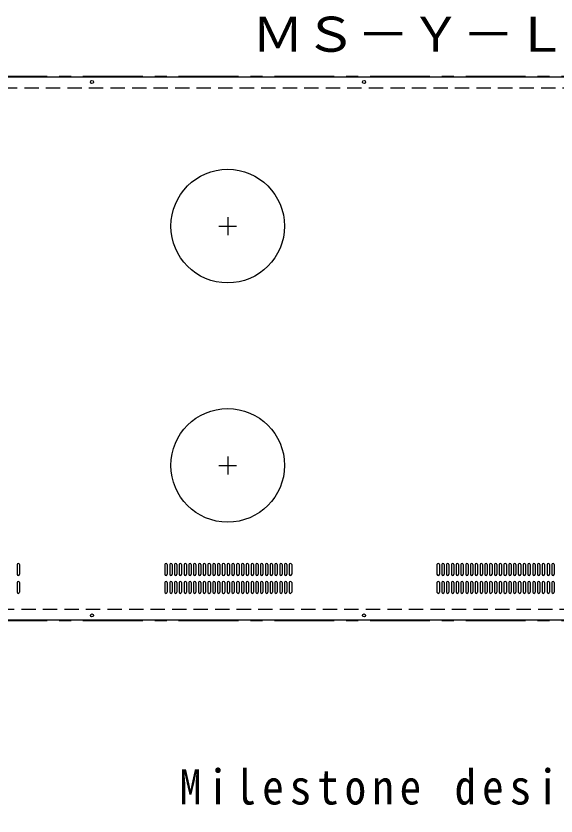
# Model space of a CAD drawing. Units: millimetres, scale not verified. Extents: x -3416 to 4046, y -2178 to 2260.
# Drawn here: x 2460 to 3363, y -2178 to -840 of the extents above; entities that cross this region are included whole.
import ezdxf
from ezdxf.enums import TextEntityAlignment as Align

# ---------------------------------------------------------------- set-up
doc = ezdxf.new("R2010")
doc.units = ezdxf.units.MM
doc.header["$LTSCALE"] = 20
doc.linetypes.add('CHAIN1', pattern=[8, 5, -1, 1, -1])
doc.linetypes.add('DASHED1', pattern=[1.8, 1.2, -0.6])
doc.layers.add('0-0', color=7, linetype='Continuous')
doc.styles.add('ＭＳ ゴシック', font='')
doc.styles.add('ＭＳ 明朝', font='')
doc.styles.get('ＭＳ ゴシック').set_extended_font_data('MS Gothic')
doc.styles.get('ＭＳ 明朝').set_extended_font_data('MS Mincho')

msp = doc.modelspace()

# ---------------------------------------------------------------- linework, layer by layer
at = {"layer": '0-0', "color": 4, "linetype": 'CHAIN1'}
msp.add_line((3952.47, -941.71), (-3327.53, -941.71), dxfattribs=at)
at = {"layer": '0-0'}
for p, q in [((3946.47, -942.71), (2114.47, -942.71)), ((2462.47, -1757.71), (2462.47, -1773.71)), ((2466.47, -1757.71), (2466.47, -1773.71)), ((2709.47, -1757.71), (2709.47, -1773.71)), ((2713.47, -1757.71), (2713.47, -1773.71)), ((2717.47, -1757.71), (2717.47, -1773.71)), ((2721.47, -1757.71), (2721.47, -1773.71)), ((2725.47, -1757.71), (2725.47, -1773.71)), ((2729.47, -1757.71), (2729.47, -1773.71)), ((2733.47, -1757.71), (2733.47, -1773.71)), ((2737.47, -1757.71), (2737.47, -1773.71)), ((2741.47, -1757.71), (2741.47, -1773.71)), ((2745.47, -1757.71), (2745.47, -1773.71)), ((2749.47, -1757.71), (2749.47, -1773.71)), ((2753.47, -1757.71), (2753.47, -1773.71)), ((2757.47, -1757.71), (2757.47, -1773.71)), ((2761.47, -1757.71), (2761.47, -1773.71)), ((2765.47, -1757.71), (2765.47, -1773.71)), ((2769.47, -1757.71), (2769.47, -1773.71)), ((2773.47, -1757.71), (2773.47, -1773.71)), ((2777.47, -1757.71), (2777.47, -1773.71)), ((2781.47, -1757.71), (2781.47, -1773.71)), ((2785.47, -1757.71), (2785.47, -1773.71)), ((2789.47, -1757.71), (2789.47, -1773.71)), ((2793.47, -1757.71), (2793.47, -1773.71)), ((2797.47, -1757.71), (2797.47, -1773.71)), ((2801.47, -1757.71), (2801.47, -1773.71)), ((2805.47, -1757.71), (2805.47, -1773.71)), ((2809.47, -1757.71), (2809.47, -1773.71)), ((2813.47, -1757.71), (2813.47, -1773.71)), ((2817.47, -1757.71), (2817.47, -1773.71)), ((2821.47, -1757.71), (2821.47, -1773.71)), ((2825.47, -1757.71), (2825.47, -1773.71)), ((2829.47, -1757.71), (2829.47, -1773.71)), ((2833.47, -1757.71), (2833.47, -1773.71)), ((2837.47, -1757.71), (2837.47, -1773.71)), ((2841.47, -1757.71), (2841.47, -1773.71)), ((2845.47, -1757.71), (2845.47, -1773.71)), ((2849.47, -1757.71), (2849.47, -1773.71)), ((2853.47, -1757.71), (2853.47, -1773.71)), ((2857.47, -1757.71), (2857.47, -1773.71)), ((2861.47, -1757.71), (2861.47, -1773.71)), ((2865.47, -1757.71), (2865.47, -1773.71)), ((2869.47, -1757.71), (2869.47, -1773.71)), ((2873.47, -1757.71), (2873.47, -1773.71)), ((2877.47, -1757.71), (2877.47, -1773.71)), ((2881.47, -1757.71), (2881.47, -1773.71)), ((2885.47, -1757.71), (2885.47, -1773.71)), ((2889.47, -1757.71), (2889.47, -1773.71)), ((2893.47, -1757.71), (2893.47, -1773.71)), ((2897.47, -1757.71), (2897.47, -1773.71)), ((2901.47, -1757.71), (2901.47, -1773.71)), ((2905.47, -1757.71), (2905.47, -1773.71)), ((2909.47, -1757.71), (2909.47, -1773.71)), ((2913.47, -1757.71), (2913.47, -1773.71)), ((2917.47, -1757.71), (2917.47, -1773.71)), ((2921.47, -1757.71), (2921.47, -1773.71)), ((3164.47, -1757.71), (3164.47, -1773.71)), ((3168.47, -1757.71), (3168.47, -1773.71)), ((3172.47, -1757.71), (3172.47, -1773.71)), ((3176.47, -1757.71), (3176.47, -1773.71)), ((3180.47, -1757.71), (3180.47, -1773.71)), ((3184.47, -1757.71), (3184.47, -1773.71)), ((3188.47, -1757.71), (3188.47, -1773.71)), ((3192.47, -1757.71), (3192.47, -1773.71)), ((3196.47, -1757.71), (3196.47, -1773.71)), ((3200.47, -1757.71), (3200.47, -1773.71)), ((3204.47, -1757.71), (3204.47, -1773.71)), ((3208.47, -1757.71), (3208.47, -1773.71)), ((3212.47, -1757.71), (3212.47, -1773.71)), ((3216.47, -1757.71), (3216.47, -1773.71)), ((3220.47, -1757.71), (3220.47, -1773.71)), ((3224.47, -1757.71), (3224.47, -1773.71)), ((3228.47, -1757.71), (3228.47, -1773.71)), ((3232.47, -1757.71), (3232.47, -1773.71)), ((3236.47, -1757.71), (3236.47, -1773.71)), ((3240.47, -1757.71), (3240.47, -1773.71)), ((3244.47, -1757.71), (3244.47, -1773.71)), ((3248.47, -1757.71), (3248.47, -1773.71)), ((3252.47, -1757.71), (3252.47, -1773.71)), ((3256.47, -1757.71), (3256.47, -1773.71)), ((3260.47, -1757.71), (3260.47, -1773.71)), ((3264.47, -1757.71), (3264.47, -1773.71)), ((3268.47, -1757.71), (3268.47, -1773.71)), ((3272.47, -1757.71), (3272.47, -1773.71)), ((3276.47, -1757.71), (3276.47, -1773.71)), ((3280.47, -1757.71), (3280.47, -1773.71)), ((3284.47, -1757.71), (3284.47, -1773.71)), ((3288.47, -1757.71), (3288.47, -1773.71)), ((3292.47, -1757.71), (3292.47, -1773.71)), ((3296.47, -1757.71), (3296.47, -1773.71)), ((3300.47, -1757.71), (3300.47, -1773.71)), ((3304.47, -1757.71), (3304.47, -1773.71)), ((3308.47, -1757.71), (3308.47, -1773.71)), ((3312.47, -1757.71), (3312.47, -1773.71)), ((3316.47, -1757.71), (3316.47, -1773.71)), ((3320.47, -1757.71), (3320.47, -1773.71)), ((3324.47, -1757.71), (3324.47, -1773.71)), ((3328.47, -1757.71), (3328.47, -1773.71)), ((3332.47, -1757.71), (3332.47, -1773.71)), ((3336.47, -1757.71), (3336.47, -1773.71)), ((3340.47, -1757.71), (3340.47, -1773.71)), ((3344.47, -1757.71), (3344.47, -1773.71)), ((3348.47, -1757.71), (3348.47, -1773.71)), ((3352.47, -1757.71), (3352.47, -1773.71)), ((3356.47, -1757.71), (3356.47, -1773.71)), ((3360.47, -1757.71), (3360.47, -1773.71)), ((2462.47, -1787.71), (2462.47, -1803.71)), ((2466.47, -1787.71), (2466.47, -1803.71)), ((2709.47, -1787.71), (2709.47, -1803.71)), ((2713.47, -1787.71), (2713.47, -1803.71)), ((2717.47, -1787.71), (2717.47, -1803.71)), ((2721.47, -1787.71), (2721.47, -1803.71)), ((2725.47, -1787.71), (2725.47, -1803.71)), ((2729.47, -1787.71), (2729.47, -1803.71)), ((2733.47, -1787.71), (2733.47, -1803.71)), ((2737.47, -1787.71), (2737.47, -1803.71)), ((2741.47, -1787.71), (2741.47, -1803.71)), ((2745.47, -1787.71), (2745.47, -1803.71)), ((2749.47, -1787.71), (2749.47, -1803.71)), ((2753.47, -1787.71), (2753.47, -1803.71)), ((2757.47, -1787.71), (2757.47, -1803.71)), ((2761.47, -1787.71), (2761.47, -1803.71)), ((2765.47, -1787.71), (2765.47, -1803.71)), ((2769.47, -1787.71), (2769.47, -1803.71)), ((2773.47, -1787.71), (2773.47, -1803.71)), ((2777.47, -1787.71), (2777.47, -1803.71)), ((2781.47, -1787.71), (2781.47, -1803.71)), ((2785.47, -1787.71), (2785.47, -1803.71)), ((2789.47, -1787.71), (2789.47, -1803.71)), ((2793.47, -1787.71), (2793.47, -1803.71)), ((2797.47, -1787.71), (2797.47, -1803.71)), ((2801.47, -1787.71), (2801.47, -1803.71)), ((2805.47, -1787.71), (2805.47, -1803.71)), ((2809.47, -1787.71), (2809.47, -1803.71)), ((2813.47, -1787.71), (2813.47, -1803.71)), ((2817.47, -1787.71), (2817.47, -1803.71)), ((2821.47, -1787.71), (2821.47, -1803.71)), ((2825.47, -1787.71), (2825.47, -1803.71)), ((2829.47, -1787.71), (2829.47, -1803.71)), ((2833.47, -1787.71), (2833.47, -1803.71)), ((2837.47, -1787.71), (2837.47, -1803.71)), ((2841.47, -1787.71), (2841.47, -1803.71)), ((2845.47, -1787.71), (2845.47, -1803.71)), ((2849.47, -1787.71), (2849.47, -1803.71)), ((2853.47, -1787.71), (2853.47, -1803.71)), ((2857.47, -1787.71), (2857.47, -1803.71)), ((2861.47, -1787.71), (2861.47, -1803.71)), ((2865.47, -1787.71), (2865.47, -1803.71)), ((2869.47, -1787.71), (2869.47, -1803.71)), ((2873.47, -1787.71), (2873.47, -1803.71)), ((2877.47, -1787.71), (2877.47, -1803.71)), ((2881.47, -1787.71), (2881.47, -1803.71)), ((2885.47, -1787.71), (2885.47, -1803.71)), ((2889.47, -1787.71), (2889.47, -1803.71)), ((2893.47, -1787.71), (2893.47, -1803.71)), ((2897.47, -1787.71), (2897.47, -1803.71)), ((2901.47, -1787.71), (2901.47, -1803.71)), ((2905.47, -1787.71), (2905.47, -1803.71)), ((2909.47, -1787.71), (2909.47, -1803.71)), ((2913.47, -1787.71), (2913.47, -1803.71)), ((2917.47, -1787.71), (2917.47, -1803.71)), ((2921.47, -1787.71), (2921.47, -1803.71)), ((3164.47, -1787.71), (3164.47, -1803.71)), ((3168.47, -1787.71), (3168.47, -1803.71)), ((3172.47, -1787.71), (3172.47, -1803.71)), ((3176.47, -1787.71), (3176.47, -1803.71)), ((3180.47, -1787.71), (3180.47, -1803.71)), ((3184.47, -1787.71), (3184.47, -1803.71)), ((3188.47, -1787.71), (3188.47, -1803.71)), ((3192.47, -1787.71), (3192.47, -1803.71)), ((3196.47, -1787.71), (3196.47, -1803.71)), ((3200.47, -1787.71), (3200.47, -1803.71)), ((3204.47, -1787.71), (3204.47, -1803.71)), ((3208.47, -1787.71), (3208.47, -1803.71)), ((3212.47, -1787.71), (3212.47, -1803.71)), ((3216.47, -1787.71), (3216.47, -1803.71)), ((3220.47, -1787.71), (3220.47, -1803.71)), ((3224.47, -1787.71), (3224.47, -1803.71)), ((3228.47, -1787.71), (3228.47, -1803.71)), ((3232.47, -1787.71), (3232.47, -1803.71)), ((3236.47, -1787.71), (3236.47, -1803.71)), ((3240.47, -1787.71), (3240.47, -1803.71)), ((3244.47, -1787.71), (3244.47, -1803.71)), ((3248.47, -1787.71), (3248.47, -1803.71)), ((3252.47, -1787.71), (3252.47, -1803.71)), ((3256.47, -1787.71), (3256.47, -1803.71)), ((3260.47, -1787.71), (3260.47, -1803.71)), ((3264.47, -1787.71), (3264.47, -1803.71)), ((3268.47, -1787.71), (3268.47, -1803.71)), ((3272.47, -1787.71), (3272.47, -1803.71)), ((3276.47, -1787.71), (3276.47, -1803.71)), ((3280.47, -1787.71), (3280.47, -1803.71)), ((3284.47, -1787.71), (3284.47, -1803.71)), ((3288.47, -1787.71), (3288.47, -1803.71)), ((3292.47, -1787.71), (3292.47, -1803.71)), ((3296.47, -1787.71), (3296.47, -1803.71)), ((3300.47, -1787.71), (3300.47, -1803.71)), ((3304.47, -1787.71), (3304.47, -1803.71)), ((3308.47, -1787.71), (3308.47, -1803.71)), ((3312.47, -1787.71), (3312.47, -1803.71)), ((3316.47, -1787.71), (3316.47, -1803.71)), ((3320.47, -1787.71), (3320.47, -1803.71)), ((3324.47, -1787.71), (3324.47, -1803.71)), ((3328.47, -1787.71), (3328.47, -1803.71)), ((3332.47, -1787.71), (3332.47, -1803.71)), ((3336.47, -1787.71), (3336.47, -1803.71)), ((3340.47, -1787.71), (3340.47, -1803.71)), ((3344.47, -1787.71), (3344.47, -1803.71)), ((3348.47, -1787.71), (3348.47, -1803.71)), ((3352.47, -1787.71), (3352.47, -1803.71)), ((3356.47, -1787.71), (3356.47, -1803.71)), ((3360.47, -1787.71), (3360.47, -1803.71)), ((3946.47, -1850.71), (2114.47, -1850.71))]:
    msp.add_line(p, q, dxfattribs=at)
at = {"layer": '0-0', "linetype": 'DASHED1'}
for p, q in [((2114.47, -960.71), (3933.47, -960.71)), ((3933.47, -1832.71), (2114.47, -1832.71))]:
    msp.add_line(p, q, dxfattribs=at)
at = {"layer": '0-0', "linetype": 'CHAIN1'}
for p, q in [((2814.47, -1176.71), (2814.47, -1206.71)), ((2799.47, -1191.71), (2829.47, -1191.71)), ((2814.47, -1576.71), (2814.47, -1606.71)), ((2799.47, -1591.71), (2829.47, -1591.71))]:
    msp.add_line(p, q, dxfattribs=at)
at = {"layer": '0-0', "color": 4, "linetype": 'CHAIN1'}
msp.add_lwpolyline([(3952.47, -941.71), (3952.47, -1851.71), (-3327.53, -1851.71)], dxfattribs=at)
at = {"layer": '0-0'}
for centre, radius in [((2587.47, -950.71), 2.5), ((3042.47, -950.71), 2.5), ((2814.47, -1191.71), 95), ((2814.47, -1591.71), 95), ((2587.47, -1842.71), 2.5), ((3042.47, -1842.71), 2.5)]:
    msp.add_circle(centre, radius, dxfattribs=at)
for centre, start, end in [((2464.47, -1757.71), 0, 180), ((2711.47, -1757.71), 0, 180), ((2719.47, -1757.71), 0, 180), ((2727.47, -1757.71), 0, 180), ((2735.47, -1757.71), 0, 180), ((2743.47, -1757.71), 0, 180), ((2751.47, -1757.71), 0, 180), ((2759.47, -1757.71), 0, 180), ((2767.47, -1757.71), 0, 180), ((2775.47, -1757.71), 0, 180), ((2783.47, -1757.71), 0, 180), ((2791.47, -1757.71), 0, 180), ((2799.47, -1757.71), 0, 180), ((2807.47, -1757.71), 0, 180), ((2815.47, -1757.71), 0, 180), ((2823.47, -1757.71), 0, 180), ((2831.47, -1757.71), 0, 180), ((2839.47, -1757.71), 0, 180), ((2847.47, -1757.71), 0, 180), ((2855.47, -1757.71), 0, 180), ((2863.47, -1757.71), 0, 180), ((2871.47, -1757.71), 0, 180), ((2879.47, -1757.71), 0, 180), ((2887.47, -1757.71), 0, 180), ((2895.47, -1757.71), 0, 180), ((2903.47, -1757.71), 0, 180), ((2911.47, -1757.71), 0, 180), ((2919.47, -1757.71), 0, 180), ((3166.47, -1757.71), 0, 180), ((3174.47, -1757.71), 0, 180), ((3182.47, -1757.71), 0, 180), ((3190.47, -1757.71), 0, 180), ((3198.47, -1757.71), 0, 180), ((3206.47, -1757.71), 0, 180), ((3214.47, -1757.71), 0, 180), ((3222.47, -1757.71), 0, 180), ((3230.47, -1757.71), 0, 180), ((3238.47, -1757.71), 0, 180), ((3246.47, -1757.71), 0, 180), ((3254.47, -1757.71), 0, 180), ((3262.47, -1757.71), 0, 180), ((3270.47, -1757.71), 0, 180), ((3278.47, -1757.71), 0, 180), ((3286.47, -1757.71), 0, 180), ((3294.47, -1757.71), 0, 180), ((3302.47, -1757.71), 0, 180), ((3310.47, -1757.71), 0, 180), ((3318.47, -1757.71), 0, 180), ((3326.47, -1757.71), 0, 180), ((3334.47, -1757.71), 0, 180), ((3342.47, -1757.71), 0, 180), ((3350.47, -1757.71), 0, 180), ((3358.47, -1757.71), 0, 180), ((2464.47, -1773.71), 180, 0), ((2711.47, -1773.71), 180, 0), ((2719.47, -1773.71), 180, 0), ((2727.47, -1773.71), 180, 0), ((2735.47, -1773.71), 180, 0), ((2743.47, -1773.71), 180, 0), ((2751.47, -1773.71), 180, 0), ((2759.47, -1773.71), 180, 0), ((2767.47, -1773.71), 180, 0), ((2775.47, -1773.71), 180, 0), ((2783.47, -1773.71), 180, 0), ((2791.47, -1773.71), 180, 0), ((2799.47, -1773.71), 180, 0), ((2807.47, -1773.71), 180, 0), ((2815.47, -1773.71), 180, 0), ((2823.47, -1773.71), 180, 0), ((2831.47, -1773.71), 180, 0), ((2839.47, -1773.71), 180, 0), ((2847.47, -1773.71), 180, 0), ((2855.47, -1773.71), 180, 0), ((2863.47, -1773.71), 180, 0), ((2871.47, -1773.71), 180, 0), ((2879.47, -1773.71), 180, 0), ((2887.47, -1773.71), 180, 0), ((2895.47, -1773.71), 180, 0), ((2903.47, -1773.71), 180, 0), ((2911.47, -1773.71), 180, 0), ((2919.47, -1773.71), 180, 0), ((3166.47, -1773.71), 180, 0), ((3174.47, -1773.71), 180, 0), ((3182.47, -1773.71), 180, 0), ((3190.47, -1773.71), 180, 0), ((3198.47, -1773.71), 180, 0), ((3206.47, -1773.71), 180, 0), ((3214.47, -1773.71), 180, 0), ((3222.47, -1773.71), 180, 0), ((3230.47, -1773.71), 180, 0), ((3238.47, -1773.71), 180, 0), ((3246.47, -1773.71), 180, 0), ((3254.47, -1773.71), 180, 0), ((3262.47, -1773.71), 180, 0), ((3270.47, -1773.71), 180, 0), ((3278.47, -1773.71), 180, 0), ((3286.47, -1773.71), 180, 0), ((3294.47, -1773.71), 180, 0), ((3302.47, -1773.71), 180, 0), ((3310.47, -1773.71), 180, 0), ((3318.47, -1773.71), 180, 0), ((3326.47, -1773.71), 180, 0), ((3334.47, -1773.71), 180, 0), ((3342.47, -1773.71), 180, 0), ((3350.47, -1773.71), 180, 0), ((3358.47, -1773.71), 180, 0), ((2464.47, -1787.71), 0, 180), ((2711.47, -1787.71), 0, 180), ((2719.47, -1787.71), 0, 180), ((2727.47, -1787.71), 0, 180), ((2735.47, -1787.71), 0, 180), ((2743.47, -1787.71), 0, 180), ((2751.47, -1787.71), 0, 180), ((2759.47, -1787.71), 0, 180), ((2767.47, -1787.71), 0, 180), ((2775.47, -1787.71), 0, 180), ((2783.47, -1787.71), 0, 180), ((2791.47, -1787.71), 0, 180), ((2799.47, -1787.71), 0, 180), ((2807.47, -1787.71), 0, 180), ((2815.47, -1787.71), 0, 180), ((2823.47, -1787.71), 0, 180), ((2831.47, -1787.71), 0, 180), ((2839.47, -1787.71), 0, 180), ((2847.47, -1787.71), 0, 180), ((2855.47, -1787.71), 0, 180), ((2863.47, -1787.71), 0, 180), ((2871.47, -1787.71), 0, 180), ((2879.47, -1787.71), 0, 180), ((2887.47, -1787.71), 0, 180), ((2895.47, -1787.71), 0, 180), ((2903.47, -1787.71), 0, 180), ((2911.47, -1787.71), 0, 180), ((2919.47, -1787.71), 0, 180), ((3166.47, -1787.71), 0, 180), ((3174.47, -1787.71), 0, 180), ((3182.47, -1787.71), 0, 180), ((3190.47, -1787.71), 0, 180), ((3198.47, -1787.71), 0, 180), ((3206.47, -1787.71), 0, 180), ((3214.47, -1787.71), 0, 180), ((3222.47, -1787.71), 0, 180), ((3230.47, -1787.71), 0, 180), ((3238.47, -1787.71), 0, 180), ((3246.47, -1787.71), 0, 180), ((3254.47, -1787.71), 0, 180), ((3262.47, -1787.71), 0, 180), ((3270.47, -1787.71), 0, 180), ((3278.47, -1787.71), 0, 180), ((3286.47, -1787.71), 0, 180), ((3294.47, -1787.71), 0, 180), ((3302.47, -1787.71), 0, 180), ((3310.47, -1787.71), 0, 180), ((3318.47, -1787.71), 0, 180), ((3326.47, -1787.71), 0, 180), ((3334.47, -1787.71), 0, 180), ((3342.47, -1787.71), 0, 180), ((3350.47, -1787.71), 0, 180), ((3358.47, -1787.71), 0, 180), ((2464.47, -1803.71), 180, 0), ((2711.47, -1803.71), 180, 0), ((2719.47, -1803.71), 180, 0), ((2727.47, -1803.71), 180, 0), ((2735.47, -1803.71), 180, 0), ((2743.47, -1803.71), 180, 0), ((2751.47, -1803.71), 180, 0), ((2759.47, -1803.71), 180, 0), ((2767.47, -1803.71), 180, 0), ((2775.47, -1803.71), 180, 0), ((2783.47, -1803.71), 180, 0), ((2791.47, -1803.71), 180, 0), ((2799.47, -1803.71), 180, 0), ((2807.47, -1803.71), 180, 0), ((2815.47, -1803.71), 180, 0), ((2823.47, -1803.71), 180, 0), ((2831.47, -1803.71), 180, 0), ((2839.47, -1803.71), 180, 0), ((2847.47, -1803.71), 180, 0), ((2855.47, -1803.71), 180, 0), ((2863.47, -1803.71), 180, 0), ((2871.47, -1803.71), 180, 0), ((2879.47, -1803.71), 180, 0), ((2887.47, -1803.71), 180, 0), ((2895.47, -1803.71), 180, 0), ((2903.47, -1803.71), 180, 0), ((2911.47, -1803.71), 180, 0), ((2919.47, -1803.71), 180, 0), ((3166.47, -1803.71), 180, 0), ((3174.47, -1803.71), 180, 0), ((3182.47, -1803.71), 180, 0), ((3190.47, -1803.71), 180, 0), ((3198.47, -1803.71), 180, 0), ((3206.47, -1803.71), 180, 0), ((3214.47, -1803.71), 180, 0), ((3222.47, -1803.71), 180, 0), ((3230.47, -1803.71), 180, 0), ((3238.47, -1803.71), 180, 0), ((3246.47, -1803.71), 180, 0), ((3254.47, -1803.71), 180, 0), ((3262.47, -1803.71), 180, 0), ((3270.47, -1803.71), 180, 0), ((3278.47, -1803.71), 180, 0), ((3286.47, -1803.71), 180, 0), ((3294.47, -1803.71), 180, 0), ((3302.47, -1803.71), 180, 0), ((3310.47, -1803.71), 180, 0), ((3318.47, -1803.71), 180, 0), ((3326.47, -1803.71), 180, 0), ((3334.47, -1803.71), 180, 0), ((3342.47, -1803.71), 180, 0), ((3350.47, -1803.71), 180, 0), ((3358.47, -1803.71), 180, 0)]:
    msp.add_arc(centre, 2, start, end, dxfattribs=at)

# ---------------------------------------------------------------- texts
at = {"layer": '0-0', "style": 'ＭＳ ゴシック', "width": 1.1}
msp.add_text('ＭＳ－Ｙ－Ｌ', height=58.65, dxfattribs=at).set_placement((2854.37, -917.69), align=Align.BOTTOM_LEFT)
at = {"layer": '0-0', "insert": (2734.29, -2178), "char_height": 58.65, "attachment_point": 7, "style": 'ＭＳ 明朝'}
msp.add_mtext('\\T1.28;\\W0.9;Milestone\\~design\\~+\\~products', dxfattribs=at)

doc.saveas('drawing.dxf')
